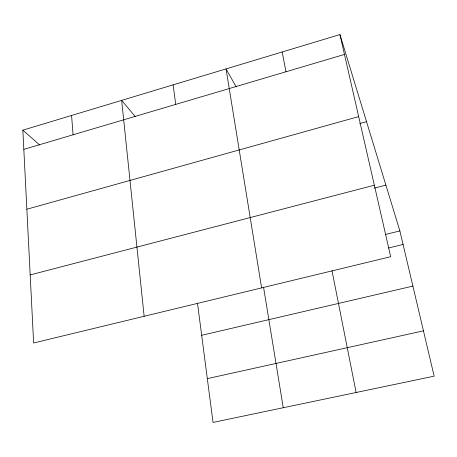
<?xml version="1.0" encoding="UTF-8"?>
<svg xmlns="http://www.w3.org/2000/svg" width="457" height="457" viewBox="0 0 457 457"><rect width="100%" height="100%" fill="white"/><g stroke="black" fill="none" stroke-linecap="round" stroke-linejoin="round"><path stroke-width="0.69" d="M339.939 34.578L390.684 256.72L33.635 342.978L22.85 130.159L339.939 34.578L399.875 230.911L434.15 376.174L213.036 422.422L197.487 303.225M23.821 149.365L344.481 54.446M26.854 209.226L358.676 116.598M359.71 123.573L366.531 121.682M30.185 274.92L374.352 185.205M374.329 188.118L385.897 185.114M385.434 234.481L399.875 230.911M388.524 248.002L403.074 244.455M201.668 335.289L412.899 286.105M207.324 378.625L423.456 330.845M22.85 130.159L39.702 145.018M135.255 116.604L121.659 100.374L144.138 316.284M236.183 86.864L226.044 68.91L261.621 287.899M331.971 270.59L356.129 392.494M282.152 51.995L285.996 71.76M263.563 287.264L283.254 407.735M173.123 84.859L175.717 104.402M71.583 115.467L73.069 134.786"/></g></svg>
